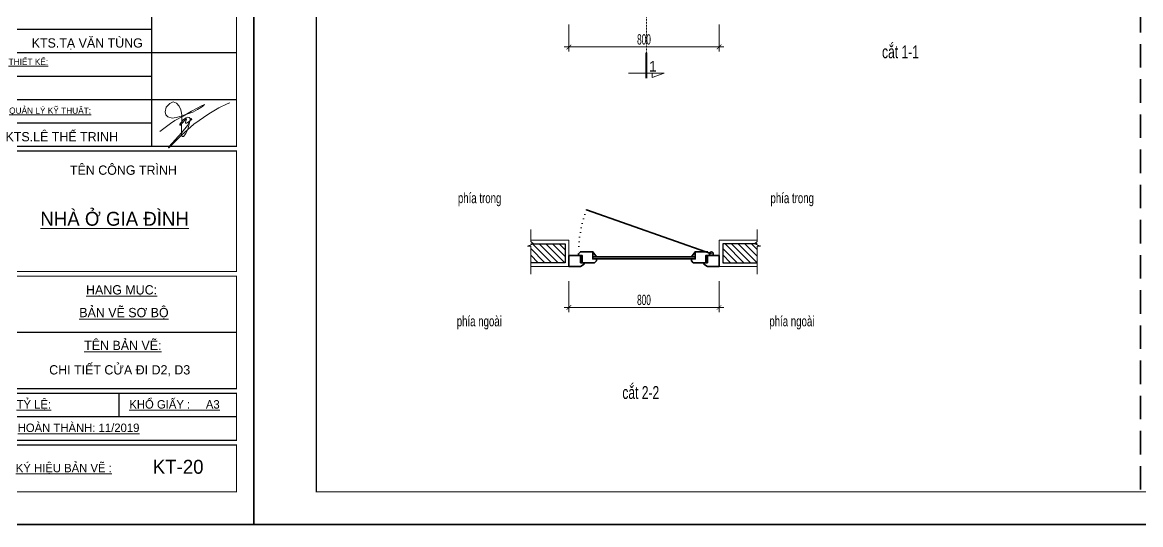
# Model space of a CAD drawing. Header units: inches. Extents: x 274208 to 641690, y -81912 to 129129.
# Drawn here: x 516239 to 522199, y 19702 to 22381 of the extents above; entities that cross this region are included whole.
import ezdxf
from ezdxf.enums import TextEntityAlignment as Align

# ---------------------------------------------------------------- set-up
doc = ezdxf.new("R2010")
doc.units = ezdxf.units.IN
doc.header["$MEASUREMENT"] = 0
doc.header["$PDMODE"] = 3
for name, pattern in [('ACAD_ISO03W100', [30, 12, -18]), ('DOT', [0.25, 0, -0.25]), ('HIDDEN', [0.375, 0.25, -0.125])]:
    doc.linetypes.add(name, pattern=pattern)
for name, color, linetype, lineweight in [('01.Cut', 255, 'Continuous', 35), ('04.Khuat', 250, 'HIDDEN', 18), ('05.Text', 253, 'Continuous', 18), ('08.Dim', 156, 'Continuous', 15), ('09.Hatch', 250, 'Continuous', 5), ('10.Text', 254, 'Continuous', 18), ('11.Khung bo', 32, 'Continuous', 50), ('12.Khung', 36, 'Continuous', 25), ('CA.cat 30', 30, 'Continuous', 35), ('CA.thay 145', 145, 'Continuous', 18), ('CCA - TUONG', 7, 'Continuous', 35), ('Kinh', 5, 'Continuous', 35), ('nep', 9, 'Continuous', 15), ('wall', 4, 'Continuous', 9)]:
    doc.layers.add(name, color=color, linetype=linetype, lineweight=lineweight)
doc.layers.add('Tpl_Bound', color=1, linetype='Continuous', plot=False)
doc.styles.add('TT5_Text Dim', font='hoatbif.shx', dxfattribs={"width": 0.6})
doc.styles.add('VnAvantH', font='')
doc.styles.get('VnAvantH').set_extended_font_data('.VnAvantH')
doc.dimstyles.new('TT5_Dim 1-25', dxfattribs={"dimscale": 25, "dimtxt": 2.2, "dimasz": 1, "dimexe": 1, "dimexo": 0, "dimgap": 0.5, "dimtad": 1, "dimdec": 0, "dimzin": 0, "dimdsep": 46, "dimtxsty": 'TT5_Text Dim', "dimblk": 'ARCHTICK', "dimcen": 0, "dimdle": 1, "dimclrd": 256, "dimclre": 256, "dimclrt": 1, "dimadec": 0, "dimazin": 0, "dimtfac": 0.015, "dimtdec": 0, "dimtix": 1, "dimtmove": 2, "dimatfit": 3, "dimldrblk": 'DOT', "dimfxl": 1, "dimtolj": 1, "dimtzin": 0, "dimlwd": -1, "dimlwe": -1, "dimarcsym": 1})
pattern_1 = [(315, (513384.735, 21893.847), (-17.67767, -17.67767), [])]

# ---------------------------------------------------------------- blocks, each defined once
blk = doc.blocks.new('100')
at = {"layer": '05.Text', "color": 1}
blk.add_lwpolyline([(1899575, -937551), (1899804, -937384), (1899898, -937322), (1900076, -937228), (1900253, -937123), (1900467, -937003), (1900530, -936977), (1900488, -937019), (1900384, -937087), (1900285, -937139), (1900132, -937194), (1900034, -937228), (1899924, -937254), (1899841, -937269), (1899747, -937243), (1899705, -937196), (1899689, -937134), (1899716, -937034), (1899789, -936956), (1899862, -936920), (1899935, -936946), (1899992, -937014), (1900024, -937092), (1900045, -937196), (1900050, -937322), (1900039, -937473), (1900039, -937577), (1900039, -937640), (1900060, -937661), (1900086, -937661), (1900133, -937598), (1900175, -937504), (1900206, -937395), (1900222, -937311), (1900222, -937275), (1900206, -937254), (1900175, -937249), (1900139, -937264), (1900086, -937301), (1900003, -937400), (1900003, -937416), (1900018, -937416), (1900118, -937306), (1900144, -937285), (1900150, -937293), (1900128, -937353), (1900128, -937374), (1900144, -937379), (1900180, -937358), (1900243, -937306), (1900264, -937290), (1900253, -937276), (1900234, -937290), (1900219, -937326), (1900170, -937426), (1900050, -937577), (1899773, -937880), (1899763, -937901), (1899773, -937901), (1900039, -937630), (1900306, -937400), (1900624, -937175), (1900833, -937050), (1901016, -936961), (1901073, -936940), (1901073, -936940)], dxfattribs=at)
at = {"layer": '11.Khung bo', "const_width": 26.7}
for points in [[(1860913, -945240), (1860913, -916940), (1896063, -916940), (1896063, -945240)], [(1896213, -937871), (1901213, -937871), (1901213, -930871), (1896213, -930871)], [(1896213, -940540), (1901213, -940540), (1901213, -937971), (1896213, -937971)], [(1896213, -943040), (1901213, -943040), (1901213, -940640), (1896213, -940640)], [(1896213, -944140), (1901213, -944140), (1901213, -943140), (1896213, -943140)], [(1896213, -945240), (1901213, -945240), (1901213, -944240), (1896213, -944240)]]:
    blk.add_lwpolyline(points, close=True, dxfattribs=at)
at = {"layer": '12.Khung'}
for p, q in [((1899399, -930871), (1899399, -937871)), ((1896213, -935371), (1899399, -935371)), ((1896213, -935871), (1901213, -935871)), ((1896213, -936371), (1899399, -936371)), ((1896213, -936871), (1901213, -936871)), ((1896213, -937371), (1899399, -937371)), ((1901213, -941840), (1896213, -941840)), ((1898713, -943640), (1898713, -943140)), ((1901213, -943640), (1896213, -943640))]:
    blk.add_line(p, q, dxfattribs=at)
at = {"layer": '12.Khung', "color": 1}
blk.add_lwpolyline([(1901579, -945940), (1901579, -916240), (1859580, -916240), (1859580, -945940)], close=True, dxfattribs=at)
at = {"layer": '05.Text', "style": 'VnAvantH'}
for s, p in [('KTS.t¹ v¨n tïng', (1899215, -935764)), ('KTS.lª thÕ trinh', (1898687, -937764))]:
    blk.add_text(s, height=198, dxfattribs=at).set_placement(p, align=Align.RIGHT)
for s, height, p in [('%%UthiÕt kÕ:', 132, (1896355, -936133)), ('%%Uqu¶n lý kü thuËt:', 132, (1896366, -937174)), ('tªn C¤NG TR×NH', 198, (1897662, -938477)), ('%%UNHµ ë GIA §×NH', 297, (1897032, -939564)), ('%%Uh¹ng môc:', 198, (1898005, -941030)), ('%%Ub¶n vÏ s¬ bé', 198, (1897861, -941515)), ('%%Utªn b¶n vÏ:', 198, (1897966, -942216)), ('%%Utû lÖ:', 180, (1896525, -943464)), ('%%UKHæ GIÊY :     A3', 180, (1898928, -943464)), ('%%Uhoµn thµnh: 11/2019', 180, (1896548, -943964)), ('%%Uký hiÖu b¶n vÏ :', 180, (1896508, -944823))]:
    blk.add_text(s, height=height, dxfattribs=at).set_placement(p)
blk = doc.blocks.new('_ARCHTICK')
at = {"color": 0, "linetype": 'ByBlock', "const_width": 0.15}
blk.add_lwpolyline([(-0.5, -0.5), (0.5, 0.5)], dxfattribs=at)
blk = doc.blocks.new('*D940')
at = {"layer": '08.Dim', "transparency": 16777216}
for p, q in [((519151.8, 21000.7), (519151.8, 20835.5)), ((519951.8, 21000.7), (519951.8, 20835.5)), ((519976.8, 20860.5), (519126.8, 20860.5))]:
    blk.add_line(p, q, dxfattribs=at)
at = {"layer": 'Defpoints', "color": 0, "transparency": 16777216}
for p in [(519151.8, 21000.7), (519951.8, 21000.7), (519151.8, 20860.5)]:
    blk.add_point(p, dxfattribs=at)
at = {"layer": '08.Dim', "transparency": 16777216, "xscale": 25, "yscale": 25, "zscale": 25, "rotation": 180}
blk.add_blockref('_ARCHTICK', (519151.8, 20860.5), dxfattribs=at)
at = {"layer": '08.Dim', "transparency": 16777216, "xscale": 25, "yscale": 25, "zscale": 25}
blk.add_blockref('_ARCHTICK', (519951.8, 20860.5), dxfattribs=at)
at = {"layer": '08.Dim', "color": 1, "transparency": 16777216, "insert": (519551.8, 20900.5), "char_height": 55, "attachment_point": 5, "style": 'TT5_Text Dim'}
blk.add_mtext('\\A1;800', dxfattribs=at)
blk = doc.blocks.new('_DOT')
at = {"color": 1, "linetype": 'ByBlock'}
blk.add_line((-0.5, 0), (-1, 0), dxfattribs=at)
at = {"color": 1, "linetype": 'ByBlock', "const_width": 0.5}
blk.add_lwpolyline([(-0.25, 0, 1), (0.25, 0, 1)], format="xyb", close=True, dxfattribs=at)
blk = doc.blocks.new('*D941')
at = {"layer": '08.Dim', "transparency": 16777216}
for p, q in [((519151.8, 22369.5), (519151.8, 22224.6)), ((519951.8, 22369.5), (519951.8, 22224.6)), ((519126.8, 22249.6), (519976.8, 22249.6))]:
    blk.add_line(p, q, dxfattribs=at)
at = {"layer": 'Defpoints', "color": 0, "transparency": 16777216}
for p in [(519151.8, 22369.5), (519951.8, 22369.5), (519951.8, 22249.6)]:
    blk.add_point(p, dxfattribs=at)
at = {"layer": '08.Dim', "transparency": 16777216, "xscale": 25, "yscale": 25, "zscale": 25, "rotation": 180}
blk.add_blockref('_ARCHTICK', (519151.8, 22249.6), dxfattribs=at)
at = {"layer": '08.Dim', "transparency": 16777216, "xscale": 25, "yscale": 25, "zscale": 25}
blk.add_blockref('_ARCHTICK', (519951.8, 22249.6), dxfattribs=at)
at = {"layer": '08.Dim', "color": 1, "transparency": 16777216, "insert": (519551.8, 22289.6), "char_height": 55, "attachment_point": 5, "style": 'TT5_Text Dim'}
blk.add_mtext('\\A1;800', dxfattribs=at)
blk = doc.blocks.new('vet cat')
at = {"layer": 'CA.cat 30', "const_width": 50}
blk.add_lwpolyline([(-82592, -188552), (-81976, -188552)], dxfattribs=at)
at = {"layer": 'CA.thay 145'}
blk.add_line((-82574, -188411), (-82469, -188411), dxfattribs=at)
blk.add_lwpolyline([(-82469, -188983), (-82469, -188122), (-82574, -188411)], dxfattribs=at)

msp = doc.modelspace()

# ---------------------------------------------------------------- hatches: boundary and pattern name
at = {"layer": '09.Hatch', "ltscale": 0.5}
h = msp.add_hatch(dxfattribs=at)
h.set_pattern_fill('ANSI31', color=256, scale=200, angle=180, style=0)
h.set_pattern_definition(pattern_1)
h.paths.add_polyline_path([(519131.8, 21199.2), (518960.2, 21199.2), (518930.2, 21187.7), (518948.1, 21187.7), (518948.1, 21099.2), (519131.8, 21099.2)])
h = msp.add_hatch(dxfattribs=at)
h.set_pattern_fill('ANSI31', color=256, scale=200, angle=180, style=0)
h.set_pattern_definition(pattern_1)
h.paths.add_polyline_path([(520143.5, 21199.2), (519971.8, 21199.2), (519971.8, 21099.2), (520155.6, 21099.2), (520155.6, 21187.7), (520173.5, 21187.7)])

# ---------------------------------------------------------------- linework, layer by layer
at = {"layer": '01.Cut'}
for p, q in [((519245.6, 21380.5), (519910.8, 21147.1)), ((519151.8, 21137.2), (519212.8, 21137.2)), ((519151.8, 21079.2), (519151.8, 21137.2)), ((519212.8, 21137.2), (519212.8, 21099.2)), ((519212.8, 21121.2), (519212.8, 21099.2)), ((519212.8, 21099.2), (519232.8, 21099.2)), ((519232.8, 21099.2), (519232.8, 21091.2)), ((519890.8, 21099.2), (519870.8, 21099.2)), ((519870.8, 21099.2), (519870.8, 21091.2)), ((519890.8, 21137.2), (519890.8, 21099.2)), ((519951.8, 21137.2), (519890.8, 21137.2)), ((519890.8, 21121.2), (519890.8, 21099.2)), ((519951.8, 21137.2), (519951.8, 21079.2)), ((519151.8, 21079.2), (519212.8, 21079.2))]:
    msp.add_line(p, q, dxfattribs=at)
at = {"layer": '01.Cut', "ltscale": 0.5}
for p, q in [((519298.8, 21131.2), (519278.8, 21157.2)), ((519804.8, 21131.2), (519824.8, 21157.2)), ((519151.8, 21079.2), (519212.8, 21079.2)), ((519232.8, 21091.2), (519212.8, 21079.2)), ((519870.8, 21091.2), (519890.8, 21079.2)), ((519890.8, 21079.2), (519951.8, 21079.2))]:
    msp.add_line(p, q, dxfattribs=at)
for points in [[(519288.8, 21099.2), (519298.8, 21109.2), (519298.8, 21119.2), (519278.8, 21119.2), (519278.8, 21157.2), (519212.8, 21157.2), (519202.8, 21147.2), (519202.8, 21137.2), (519222.8, 21137.2), (519222.8, 21099.2)], [(519814.8, 21099.2), (519804.8, 21109.2), (519804.8, 21119.2), (519824.8, 21119.2), (519824.8, 21157.2), (519890.8, 21157.2), (519900.8, 21147.2), (519900.8, 21137.2), (519880.8, 21137.2), (519880.8, 21099.2)]]:
    msp.add_lwpolyline(points, close=True, dxfattribs=at)
msp.add_circle((519910.8, 21147.1), 9.93, dxfattribs=at)
at = {"layer": '04.Khuat', "linetype": 'DOT', "ltscale": 100}
msp.add_arc((519860.8, 21147.1), 657.9, 159.21884, 180.8646, dxfattribs=at)
at = {"layer": 'CA.thay 145', "color": 1, "linetype": 'ACAD_ISO03W100', "ltscale": 0.005}
msp.add_line((519564.4, 24874.5), (519564.4, 22216), dxfattribs=at)
at = {"layer": 'CCA - TUONG', "color": 6, "linetype": 'HIDDEN', "ltscale": 500}
msp.add_lwpolyline([(522198.8, 26952.3), (522198.8, 19877.4)], dxfattribs=at)
at = {"layer": 'Kinh', "ltscale": 0.5}
for p, q in [((519278.8, 21131.2), (519824.8, 21131.2)), ((519298.8, 21119.2), (519804.8, 21119.2))]:
    msp.add_line(p, q, dxfattribs=at)
at = {"layer": 'nep', "ltscale": 0.5}
for points in [[(518948.1, 21037.8), (518948.1, 21187.7), (518930.2, 21187.7), (518962.5, 21200), (518948.1, 21211.9), (518948.1, 21276)], [(520155.6, 21037.8), (520155.6, 21187.7), (520173.5, 21187.7), (520141.2, 21200), (520155.6, 21211.9), (520155.6, 21276)]]:
    msp.add_lwpolyline(points, dxfattribs=at)
at = {"layer": 'nep'}
for points in [[(518948.1, 21079.2), (519151.8, 21079.2), (519151.8, 21219.2), (518948.1, 21219.2)], [(520155.6, 21079.2), (519951.8, 21079.2), (519951.8, 21219.2), (520155.6, 21219.2)]]:
    msp.add_lwpolyline(points, dxfattribs=at)
at = {"layer": 'Tpl_Bound', "color": 1}
for points in [[(506971.8, 19702.4), (506971.8, 27127.3), (517471.7, 27127.3), (517471.7, 19702.4)], [(517471.7, 19702.4), (517471.7, 27127.3), (527971.6, 27127.3), (527971.6, 19702.4)]]:
    msp.add_lwpolyline(points, close=True, dxfattribs=at)
at = {"layer": 'wall', "color": 0, "lineweight": 30}
for points in [[(518948.1, 21199.2), (519131.8, 21199.2), (519131.8, 21099.2), (518948.1, 21099.2)], [(520155.6, 21199.2), (519971.8, 21199.2), (519971.8, 21099.2), (520155.6, 21099.2)]]:
    msp.add_lwpolyline(points, dxfattribs=at)

# ---------------------------------------------------------------- block references
at = {"layer": '05.Text', "xscale": 0.25, "yscale": 0.25, "zscale": 0.25}
for p in [(42076.9, 256187.3), (52576.8, 256187.3)]:
    msp.add_blockref('100', p, dxfattribs=at)
at = {"layer": 'CA.cat 30', "xscale": -0.2222222222480923, "yscale": 0.2222222222480923, "zscale": 0.2222222221704821, "rotation": 270}
msp.add_blockref('vet cat', (561464.9, 40436.7), dxfattribs=at)

# ---------------------------------------------------------------- texts
at = {"layer": '10.Text', "style": 'TT5_Text Dim', "width": 0.7}
for s, height, p in [('c¾t 1-1', 68.75, (520820.6, 22189.4)), ('phÝa trong', 55, (518560, 21416.7)), ('phÝa trong', 55, (520225.9, 21416.7)), ('phÝa ngoµi', 55, (518553.9, 20759.8)), ('phÝa ngoµi', 55, (520219.8, 20759.8)), ('c¾t 2-2', 68.75, (519436.4, 20372.6))]:
    msp.add_text(s, height=height, dxfattribs=at).set_placement(p)
at = {"layer": '10.Text', "style": 'VnAvantH'}
msp.add_text('1', height=55.6, rotation=0, dxfattribs=at).set_placement((519579, 22118.8))
msp.add_text('CHI TIÕT CöA §I D2, d3', height=49.5, dxfattribs=at).set_placement((516381.8, 20503.2))
msp.add_text('KT-20', height=74.25, dxfattribs=at).set_placement((517204.3, 19973.8), align=Align.RIGHT)

# ---------------------------------------------------------------- dimensions: what is measured, and where the dimension line sits
at = {"layer": '08.Dim'}
for base, p1, p2, picture, middle in [((519951.8, 22249.6), (519151.8, 22369.5), (519951.8, 22369.5), '*D941', (519551.8, 22289.6)), ((519151.8, 20860.5), (519951.8, 21000.7), (519151.8, 21000.7), '*D940', (519551.8, 20900.5))]:
    dim = msp.add_linear_dim(base=base, p1=p1, p2=p2, dimstyle='TT5_Dim 1-25', dxfattribs=at)
    dim.commit()
    dim.dimension.update_dxf_attribs({"geometry": picture, "text_midpoint": middle})

doc.saveas('drawing.dxf')
